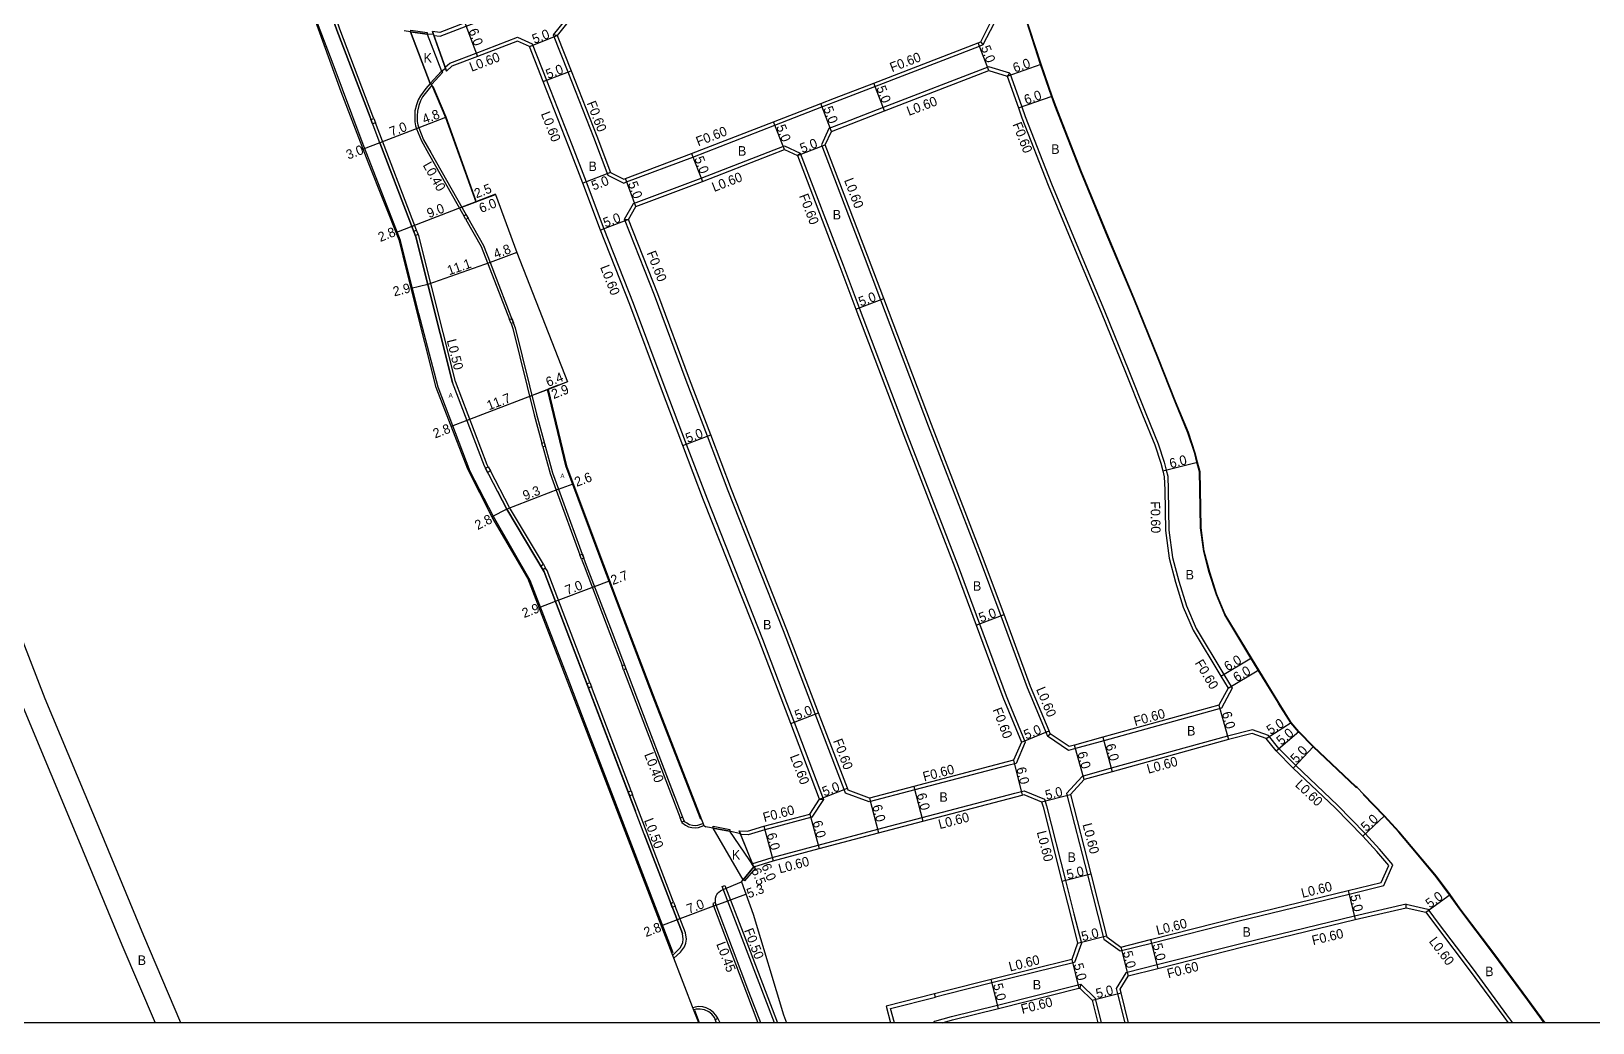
# Model space of a CAD drawing. Header units: metres. Extents: x -12000 to -8000, y -105000 to -102000.
# Drawn here: x -11786.2 to -11524.5, y -105000 to -104833.8 of the extents above; entities that cross this region are included whole.
import ezdxf

# ---------------------------------------------------------------- set-up
doc = ezdxf.new("R2010")
doc.units = ezdxf.units.M
doc.header["$LTSCALE"] = 2.5
for name, color, linetype in [('側溝・桝', 7, 'Continuous'), ('図郭', 7, 'Continuous'), ('幅員', 7, 'Continuous'), ('歩道・分離帯・安全施設', 7, 'Continuous'), ('舗装', 7, 'Continuous'), ('道路', 7, 'Continuous')]:
    doc.layers.add(name, color=color, linetype=linetype)
doc.styles.get("Standard").update_dxf_attribs({"font": ''})
doc.styles.add('YOKO_DECO', font='')
doc.styles.get('Standard').set_extended_font_data('@MS PGothic')
doc.styles.get('YOKO_DECO').set_extended_font_data('MS PGothic')

msp = doc.modelspace()

# ---------------------------------------------------------------- linework, layer by layer
at = {"layer": '側溝・桝'}
for points in [[(-11626.64, -104836.04), (-11624.83, -104832.5), (-11627.34, -104825.03), (-11628.31, -104822.17), (-11628.87, -104819.9), (-11629.18, -104818.65), (-11630.65, -104809.05), (-11634.15, -104807.61), (-11642.6, -104810.85), (-11646.26, -104812.25), (-11671.08, -104821.78), (-11674.58, -104823.18), (-11696.83, -104832.07), (-11698.69, -104834.43)], [(-11718.74, -104834.34), (-11718.68, -104834.49), (-11717.63, -104834.61), (-11713.29, -104832.96), (-11706.33, -104830.32), (-11705.16, -104827.8), (-11705.81, -104827.76)], [(-11728.76, -104848.41), (-11728.91, -104848.03), (-11734.44, -104833.44), (-11735.24, -104831.17)], [(-11716.75, -104840), (-11716.8, -104839.85), (-11716.03, -104839.14), (-11711.59, -104837.45), (-11704.66, -104834.82), (-11702.2, -104835.91), (-11699.8, -104842.02), (-11695.51, -104852.96), (-11693.19, -104859.04), (-11690.2, -104866.91), (-11685.3, -104879.36), (-11679.98, -104893.59), (-11676.4, -104903.02), (-11672.93, -104912.19), (-11663.64, -104935.7), (-11659.59, -104946.34), (-11658.34, -104949.6), (-11653.4, -104962.57)], [(-11698.01, -104834.53), (-11698.69, -104834.43), (-11696.26, -104840.63), (-11691.97, -104851.58), (-11689.56, -104857.91), (-11686.87, -104859.25), (-11686.4, -104859.07), (-11675.29, -104854.88), (-11661.56, -104849.55), (-11653.67, -104846.48), (-11651.37, -104845.59), (-11644.78, -104843.05), (-11627.27, -104836.29), (-11626.64, -104836.04), (-11627.07, -104835.56)], [(-11622.16, -104840.82), (-11625.72, -104839.76), (-11643.41, -104846.59), (-11650, -104849.14), (-11652.52, -104850.11), (-11653.77, -104852.83), (-11646.61, -104871.58), (-11643.86, -104878.81), (-11635.85, -104899.93), (-11627.31, -104922.09), (-11623.72, -104931.8), (-11619.27, -104943.82), (-11618.23, -104946.34), (-11616.17, -104951.29), (-11615.9, -104951.96)], [(-11719.29, -104842.55), (-11720.02, -104843.38), (-11720.96, -104844.6), (-11721.31, -104845.28), (-11721.6, -104846.14), (-11721.86, -104847.14), (-11721.91, -104847.95), (-11721.88, -104849.01), (-11721.77, -104849.63), (-11721.61, -104850.14), (-11720.79, -104852.17), (-11719.57, -104854.3), (-11713.68, -104864.73)], [(-11622.62, -104841.31), (-11622.16, -104840.82), (-11620.18, -104846.46), (-11619.61, -104848.08), (-11615.19, -104859.37), (-11610.68, -104870.27), (-11606.34, -104880.64), (-11602.26, -104890.7), (-11599.41, -104897.89), (-11597.32, -104902.94), (-11596.31, -104906.05), (-11595.97, -104907.36), (-11595.7, -104908.39), (-11595.64, -104910.67), (-11595.52, -104917.45), (-11594.91, -104922), (-11593.87, -104925.99), (-11592.56, -104930.12), (-11590.94, -104933.91), (-11586.31, -104941.61), (-11584.94, -104943.91), (-11586.73, -104947.25), (-11606.46, -104952.72), (-11611.19, -104954.03), (-11612.38, -104954.36), (-11615.9, -104951.96), (-11615.41, -104951.57)], [(-11721.58, -104867.17), (-11728.48, -104849.14)], [(-11686.76, -104865.3), (-11685.26, -104862.7), (-11673.9, -104858.42), (-11659.95, -104853), (-11657.32, -104854.21)], [(-11657.79, -104854.65), (-11657.32, -104854.21), (-11650.13, -104873), (-11647.42, -104880.16), (-11639.37, -104901.37), (-11630.86, -104923.45), (-11627.28, -104933.12), (-11622.81, -104945.2), (-11622.34, -104946.34), (-11619.59, -104952.98), (-11621.12, -104956.52), (-11622.51, -104956.86), (-11638.11, -104960.96), (-11645.73, -104962.96), (-11649.71, -104961.49), (-11649.96, -104960.92), (-11654.8, -104948.23), (-11655.52, -104946.34), (-11660.1, -104934.33), (-11669.37, -104910.84), (-11672.85, -104901.68), (-11676.4, -104892.32), (-11681.74, -104878.04), (-11686.76, -104865.3), (-11686.09, -104865.35)], [(-11713.33, -104865.35), (-11710.77, -104869.9), (-11706.04, -104882.12)], [(-11709.59, -104906.8), (-11709.75, -104906.5), (-11715.08, -104892.49), (-11721.21, -104868.12), (-11721.32, -104867.84)], [(-11705.77, -104882.81), (-11705.45, -104883.65), (-11701.89, -104898.07), (-11700.59, -104902.83)], [(-11700.42, -104903.48), (-11699.21, -104907.93), (-11698.19, -104910.7), (-11694.22, -104921.58)], [(-11700.35, -104923.15), (-11706.03, -104913.64), (-11709.23, -104907.5)], [(-11692.57, -104942.99), (-11699.74, -104924.18), (-11699.97, -104923.79)], [(-11693.97, -104922.27), (-11693.54, -104923.42)], [(-11693.54, -104923.42), (-11689.22, -104934.75), (-11687.17, -104940.13)], [(-11686.91, -104940.82), (-11683.23, -104950.52), (-11677.42, -104965.66)], [(-11685.66, -104961.11), (-11692.31, -104943.67)], [(-11678.52, -104979.79), (-11682.96, -104968.22), (-11685.41, -104961.77)], [(-11654.07, -104962.5), (-11653.4, -104962.57), (-11655.34, -104965.53), (-11663.22, -104967.64), (-11666.04, -104968.49), (-11667.27, -104968.45), (-11667.33, -104968.31)], [(-11665.06, -104973.87), (-11665.42, -104973.35), (-11662, -104972.28), (-11654.32, -104970.23), (-11644.33, -104967.56), (-11636.89, -104965.61), (-11621.33, -104961.51), (-11620.25, -104961.25), (-11619.8, -104961.14), (-11616.4, -104962.52), (-11616.03, -104963.65), (-11612.87, -104976.13), (-11611.45, -104981.74), (-11610.2, -104986.68), (-11611.37, -104989.87), (-11625.18, -104993.33), (-11632.91, -104995.27), (-11634.64, -104995.71)], [(-11677.15, -104966.36), (-11677.12, -104966.43), (-11676.55, -104966.85), (-11676.02, -104967.15), (-11675.45, -104967.29), (-11674.89, -104967.33), (-11674.35, -104967.27), (-11673.48, -104966.95)], [(-11661.64, -105000), (-11667.32, -104985.12), (-11670.38, -104977.18), (-11669.92, -104977), (-11666.86, -104984.94), (-11661.12, -105000)], [(-11678.48, -104989.16), (-11677.38, -104988.16), (-11677.02, -104987.74), (-11676.71, -104987.28), (-11676.49, -104986.68), (-11676.39, -104986.01), (-11676.55, -104984.91), (-11678.25, -104980.48)], [(-11671.5, -104979.86), (-11671.97, -104979.98), (-11671.86, -104980.41), (-11666.33, -104994.96), (-11664.41, -105000)], [(-11555.79, -104980.74), (-11555.79, -104980.12), (-11564.45, -104982.11), (-11583.05, -104986.65), (-11597.51, -104990.31), (-11602.5, -104991.57), (-11602.76, -104991.64), (-11604.36, -104994.27), (-11604.14, -104995.14), (-11602.91, -105000)], [(-11555.79, -104980.12), (-11552.12, -104980.93), (-11550.23, -104983.52), (-11544.57, -104991), (-11538.94, -104998.67), (-11537.97, -105000)], [(-11634.99, -105000), (-11634.77, -104999.72), (-11631.95, -104998.94), (-11624.26, -104997.02), (-11610.75, -104993.64), (-11610.28, -104993.52), (-11610.46, -104994.18)], [(-11606.83, -105000), (-11607.86, -104995.92), (-11610.28, -104993.52)], [(-11671.09, -104999.26), (-11671.12, -104999.2), (-11671.44, -104998.73), (-11671.86, -104998.27), (-11672.42, -104997.83), (-11673.06, -104997.49), (-11673.64, -104997.32), (-11674.33, -104997.29), (-11674.92, -104997.37), (-11675.28, -104997.48)], [(-11641.54, -105000), (-11642.16, -104997.63), (-11634.64, -104995.71), (-11634.79, -104995.13)], [(-11671.56, -104999.45), (-11671.09, -104999.26), (-11670.8, -104999.97), (-11670.86, -105000)], [(-11671.35, -105000), (-11671.56, -104999.45)], [(-11670.8, -104999.97), (-11670.79, -105000)]]:
    msp.add_lwpolyline(points, dxfattribs=at)
for points in [[(-11729.25, -104848.59), (-11728.76, -104848.41), (-11728.48, -104849.14), (-11728.97, -104849.33)], [(-11712.97, -104865.15), (-11713.33, -104865.35), (-11713.68, -104864.73), (-11713.32, -104864.52)], [(-11721.81, -104868.02), (-11721.32, -104867.84), (-11721.58, -104867.17), (-11722.06, -104867.35)], [(-11705.38, -104882.66), (-11705.77, -104882.81), (-11706.04, -104882.12), (-11705.65, -104881.97)], [(-11710.06, -104907.04), (-11709.59, -104906.8), (-11709.23, -104907.5), (-11709.69, -104907.74)], [(-11693.57, -104922.13), (-11693.97, -104922.27), (-11694.22, -104921.58), (-11693.82, -104921.44)], [(-11700.8, -104923.42), (-11700.35, -104923.15), (-11699.97, -104923.79), (-11700.42, -104924.06)], [(-11686.53, -104940.67), (-11686.91, -104940.82), (-11687.17, -104940.13), (-11686.78, -104939.99)], [(-11693.06, -104943.17), (-11692.57, -104942.99), (-11692.31, -104943.67), (-11692.8, -104943.86)], [(-11559.53, -104977), (-11558, -104973.55), (-11560.24, -104970.89), (-11562.63, -104968.3), (-11567.27, -104963.54), (-11574.29, -104956.89), (-11577.13, -104954), (-11578.86, -104951.84), (-11581.55, -104950.88), (-11585.7, -104951.95), (-11605.18, -104957.34), (-11610.07, -104958.7), (-11612.7, -104961.58), (-11609.19, -104975.18), (-11606.56, -104985.56), (-11606.46, -104985.96), (-11603.72, -104987.96), (-11598.45, -104986.63), (-11583.97, -104982.96), (-11565.33, -104978.42)], [(-11686.15, -104961.3), (-11685.66, -104961.11), (-11685.41, -104961.77), (-11685.9, -104961.96)], [(-11676.75, -104966.2), (-11677.15, -104966.36), (-11677.42, -104965.66), (-11677.02, -104965.51)], [(-11679, -104979.98), (-11678.52, -104979.79), (-11678.25, -104980.48), (-11678.74, -104980.67)]]:
    msp.add_lwpolyline(points, close=True, dxfattribs=at)
msp.add_polyline3d([(-11700.02, -104903.37, 0), (-11700.42, -104903.48, 0), (-11700.59, -104902.83, 0), (-11700.19, -104902.73, 0)], close=True, dxfattribs=at)
at = {"layer": '図郭'}
msp.add_lwpolyline([(-12000, -104400), (-11200, -104400), (-11200, -105000), (-12000, -105000)], close=True, dxfattribs=at)
at = {"layer": '幅員'}
for points in [[(-11713.51, -104832.4), (-11711.38, -104838.01)], [(-11716.59, -104840.47), (-11718.9, -104833.86)], [(-11718.74, -104834.34), (-11716.75, -104840)], [(-11702.66, -104836.36), (-11698.01, -104834.53)], [(-11625.69, -104840.4), (-11627.49, -104835.73)], [(-11700.36, -104842.24), (-11695.7, -104840.41)], [(-11622.62, -104841.31), (-11616.96, -104839.32)], [(-11643.2, -104847.15), (-11645, -104842.49)], [(-11620.75, -104846.66), (-11615.09, -104844.67)], [(-11652.07, -104850.59), (-11653.88, -104845.92)], [(-11659.97, -104853.65), (-11661.78, -104848.99)], [(-11727.75, -104852.5), (-11730.56, -104853.57)], [(-11657.79, -104854.65), (-11653.12, -104852.85)], [(-11675.5, -104854.32), (-11673.69, -104858.98)], [(-11689.08, -104857.48), (-11693.75, -104859.26)], [(-11684.84, -104863.18), (-11686.61, -104858.51)], [(-11714.01, -104863.3), (-11708.37, -104861.14)], [(-11714.01, -104863.3), (-11722.39, -104866.51)], [(-11711.64, -104862.39), (-11714.01, -104863.3)], [(-11722.39, -104866.51), (-11724.98, -104867.55)], [(-11686.09, -104865.35), (-11690.76, -104867.13)], [(-11704.8, -104870.86), (-11709.28, -104872.59)], [(-11709.28, -104872.59), (-11719.71, -104876.23)], [(-11719.71, -104876.23), (-11722.48, -104876.93)], [(-11647.98, -104880.37), (-11643.3, -104878.6)], [(-11696.3, -104892.59), (-11702.25, -104894.87)], [(-11702.25, -104894.87), (-11713.15, -104899.02)], [(-11699.57, -104893.84), (-11702.25, -104894.87)], [(-11713.15, -104899.02), (-11715.78, -104900.04)], [(-11676.96, -104903.24), (-11672.29, -104901.46)], [(-11596.55, -104907.51), (-11590.74, -104906.01)], [(-11697.8, -104910.56), (-11706.48, -104913.89)], [(-11697.8, -104910.56), (-11695.37, -104909.64)], [(-11706.48, -104913.89), (-11709, -104915.17)], [(-11691.79, -104926.85), (-11689.26, -104925.91)], [(-11701.06, -104930.39), (-11698.33, -104929.35)], [(-11698.33, -104929.35), (-11691.79, -104926.85)], [(-11627.84, -104933.33), (-11623.16, -104931.59)], [(-11586.82, -104941.92), (-11581.69, -104938.81)], [(-11585.63, -104943.92), (-11580.47, -104940.85)], [(-11587.14, -104946.74), (-11585.54, -104952.53)], [(-11658.9, -104949.81), (-11654.24, -104948.02)], [(-11579.23, -104952.35), (-11575.02, -104949.65)], [(-11620.24, -104952.98), (-11615.62, -104951.06)], [(-11606.62, -104952.14), (-11605.02, -104957.92)], [(-11577.58, -104954.4), (-11573.76, -104951.17)], [(-11609.75, -104959.23), (-11611.35, -104953.45)], [(-11574.71, -104957.32), (-11571.29, -104953.67)], [(-11621.55, -104956), (-11620.11, -104961.83)], [(-11654.07, -104962.5), (-11649.4, -104960.69)], [(-11638.27, -104960.38), (-11636.74, -104966.19)], [(-11645.7, -104962.34), (-11644.17, -104968.14)], [(-11616.88, -104962.97), (-11612.04, -104961.74)], [(-11655.71, -104965.01), (-11654.16, -104970.8)], [(-11563.06, -104968.71), (-11559.38, -104965.32)], [(-11665.06, -104973.87), (-11667.52, -104967.85)], [(-11665.06, -104973.87), (-11667.33, -104968.31)], [(-11663.39, -104967.06), (-11661.83, -104972.85)], [(-11613.45, -104976.27), (-11608.61, -104975.03)], [(-11671.42, -104980.26), (-11666.41, -104978.45)], [(-11565.47, -104977.83), (-11564.31, -104982.69)], [(-11552.47, -104981.47), (-11548.43, -104978.52)], [(-11671.42, -104980.26), (-11677.94, -104982.76)], [(-11677.94, -104982.76), (-11680.55, -104983.77)], [(-11610.83, -104986.64), (-11605.98, -104985.42)], [(-11598.59, -104986.04), (-11597.37, -104990.89)], [(-11611.82, -104989.37), (-11610.61, -104994.22)], [(-11603.59, -104987.31), (-11602.38, -104992.16)], [(-11624.11, -104997.6), (-11625.32, -104992.75)], [(-11608.4, -104996.22), (-11603.55, -104995)]]:
    msp.add_lwpolyline(points, dxfattribs=at)
at = {"layer": '幅員', "elevation": 1.39}
for points in [[(-11716.73, -104848.28), (-11721.22, -104850)], [(-11721.22, -104850), (-11727.75, -104852.5)]]:
    msp.add_lwpolyline(points, dxfattribs=at)
at = {"layer": '歩道・分離帯・安全施設'}
for points, elevation in [([(-11710.22, -104906.72), (-11715.58, -104892.65), (-11721.71, -104868.28), (-11727.75, -104852.5), (-11729.39, -104848.21), (-11734.93, -104833.62), (-11744.89, -104805.48), (-11751.2, -104785.27), (-11756.38, -104766.62), (-11759.7, -104753.56), (-11762.52, -104741.63), (-11766.73, -104721.84), (-11769.33, -104707.98), (-11770.52, -104700.76), (-11771.63, -104693.55), (-11773.6, -104680.17), (-11774.93, -104669.79), (-11776.35, -104656.49)], 85.91), ([(-11710.22, -104906.72), (-11715.58, -104892.65), (-11721.71, -104868.28), (-11727.75, -104852.5), (-11729.39, -104848.21), (-11734.93, -104833.62), (-11744.89, -104805.48), (-11751.2, -104785.27), (-11756.38, -104766.62), (-11759.7, -104753.56), (-11762.52, -104741.63), (-11766.73, -104721.84), (-11769.33, -104707.98), (-11770.52, -104700.76), (-11771.63, -104693.55), (-11773.6, -104680.17), (-11774.93, -104669.79), (-11776.35, -104656.49)], 85.91), ([(-11678.6, -104988.29), (-11686.08, -104968.79), (-11693.32, -104949.86), (-11696.37, -104941.92), (-11702.55, -104925.88), (-11708.71, -104915.14), (-11712.61, -104907.62), (-11718, -104893.46), (-11721.2, -104881.12), (-11723.22, -104873.16), (-11724.27, -104868.89), (-11730.69, -104852.31), (-11735.76, -104838.9), (-11739.47, -104829.07), (-11744.74, -104814.15), (-11747.42, -104806.04), (-11750.25, -104797.28), (-11758.01, -104770.56)], 87.21), ([(-11719.04, -104842.82), (-11719.72, -104843.67), (-11720.6, -104844.82), (-11720.92, -104845.44), (-11721.2, -104846.26), (-11721.45, -104847.21), (-11721.5, -104847.96), (-11721.47, -104848.94), (-11721.37, -104849.5)], 1.39), ([(-11719.04, -104842.82), (-11719.72, -104843.67), (-11720.6, -104844.82), (-11720.92, -104845.44), (-11721.2, -104846.26), (-11721.45, -104847.21), (-11721.5, -104847.96), (-11721.47, -104848.94), (-11721.37, -104849.5)], 1.39), ([(-11711.65, -104862.09), (-11716.61, -104848.23), (-11718.8, -104843.05)], 87.3), ([(-11721.37, -104849.5), (-11721.22, -104850), (-11720.41, -104851.98)], 1.39), ([(-11721.37, -104849.5), (-11721.22, -104850), (-11720.41, -104851.98)], 1.39), ([(-11720.41, -104851.98), (-11719.2, -104854.1), (-11710.39, -104869.72), (-11709.28, -104872.59), (-11705.05, -104883.52), (-11701.48, -104897.97)], 1.39), ([(-11720.41, -104851.98), (-11719.2, -104854.1), (-11710.39, -104869.72), (-11709.28, -104872.59), (-11705.05, -104883.52), (-11701.48, -104897.97)], 1.39), ([(-11708.39, -104861.11), (-11711.56, -104862.32)], 87.31), ([(-11673.99, -104965.93), (-11682.06, -104945.14), (-11688.11, -104929.29), (-11690.38, -104923.22), (-11696.6, -104906.65), (-11699.68, -104893.87)], 87.46), ([(-11697.85, -104893.1), (-11699.62, -104893.8)], 87.24), ([(-11701.48, -104897.97), (-11698.81, -104907.81), (-11697.8, -104910.56), (-11693.15, -104923.28)], 1.39), ([(-11701.48, -104897.97), (-11698.81, -104907.81), (-11697.8, -104910.56), (-11693.15, -104923.28)], 1.39), ([(-11700.21, -104924.4), (-11706.48, -104913.89), (-11710.22, -104906.72)], 1.39), ([(-11700.21, -104924.4), (-11706.48, -104913.89), (-11710.22, -104906.72)], 85.91), ([(-11693.15, -104923.28), (-11688.83, -104934.6), (-11682.84, -104950.37), (-11676.73, -104966.25), (-11676.31, -104966.51), (-11675.87, -104966.76), (-11675.38, -104966.87), (-11674.9, -104966.91), (-11674.45, -104966.86), (-11673.63, -104966.57)], 1.39), ([(-11693.15, -104923.28), (-11688.83, -104934.6), (-11682.84, -104950.37), (-11676.73, -104966.25), (-11676.31, -104966.51), (-11675.87, -104966.76), (-11675.38, -104966.87), (-11674.9, -104966.91), (-11674.45, -104966.86), (-11673.63, -104966.57)], 1.39), ([(-11678.68, -104988.64), (-11677.75, -104987.8), (-11677.44, -104987.43), (-11677.18, -104987.04), (-11677, -104986.55), (-11676.92, -104986.01), (-11677.06, -104985.05), (-11683.44, -104968.4), (-11700.21, -104924.4)], 85.91), ([(-11678.68, -104988.64), (-11677.75, -104987.8), (-11677.44, -104987.43), (-11677.18, -104987.04), (-11677, -104986.55), (-11676.92, -104986.01), (-11677.06, -104985.05), (-11683.44, -104968.4), (-11700.21, -104924.4)], 85.91), ([(-11671.35, -105000), (-11671.68, -104999.13), (-11672.14, -104998.58), (-11672.65, -104998.18), (-11673.33, -104997.81), (-11674.05, -104997.72), (-11674.72, -104997.74), (-11675.13, -104997.85)], 85.92), ([(-11671.35, -105000), (-11671.68, -104999.13), (-11672.14, -104998.58), (-11672.65, -104998.18), (-11673.33, -104997.81), (-11674.05, -104997.72), (-11674.72, -104997.74), (-11675.13, -104997.85)], 85.92), ([(-11674.17, -105000), (-11674.97, -104997.94)], 87.15)]:
    msp.add_lwpolyline(points, dxfattribs=dict(at, elevation=elevation))
for points in [[(-11756.38, -104766.62), (-11751.2, -104785.27), (-11744.89, -104805.48), (-11734.93, -104833.62), (-11729.39, -104848.21)], [(-11564.08, -104960.64), (-11564.28, -104960.45), (-11571.36, -104953.74), (-11573.84, -104951.23), (-11575.1, -104949.71), (-11577.15, -104946.5), (-11577.25, -104946.34), (-11580.56, -104940.91), (-11581.78, -104938.87), (-11586.17, -104931.6), (-11587.58, -104928.28), (-11588.78, -104924.52), (-11589.7, -104920.98), (-11590.23, -104917.04), (-11590.34, -104910.51), (-11590.42, -104907.65), (-11590.84, -104906.03), (-11591.21, -104904.57), (-11592.35, -104901.1), (-11594.49, -104895.92), (-11597.35, -104888.7), (-11601.43, -104878.65), (-11605.74, -104868.36), (-11610.27, -104857.39), (-11614.64, -104846.24), (-11615.18, -104844.71), (-11617.06, -104839.35), (-11619.86, -104830.65)], [(-11727.8, -104852.39), (-11727.75, -104852.5), (-11721.71, -104868.28), (-11715.58, -104892.65)], [(-11698.81, -104907.81), (-11697.8, -104910.56), (-11693.15, -104923.28)], [(-11708.04, -104910.91), (-11706.48, -104913.89), (-11700.21, -104924.4)], [(-11693.15, -104923.28), (-11688.83, -104934.6), (-11682.84, -104950.37), (-11678.35, -104962.05)], [(-11700.21, -104924.4), (-11684.92, -104964.53)], [(-11532.63, -105000), (-11535.47, -104996.13), (-11541.13, -104988.43), (-11546.78, -104980.96), (-11548.51, -104978.58), (-11550.75, -104975.52), (-11554.05, -104971.56), (-11557.01, -104968.05), (-11559.45, -104965.39), (-11562.99, -104961.75)], [(-11683.44, -104968.4), (-11677.06, -104985.05)], [(-11663.91, -105000), (-11665.9, -104994.79), (-11671.42, -104980.26), (-11671.5, -104979.88), (-11671.53, -104979.56), (-11671.53, -104979.38), (-11671.51, -104979.09), (-11671.39, -104978.72), (-11671.26, -104978.48), (-11671.13, -104978.3), (-11670.93, -104978.08), (-11670.67, -104977.9), (-11670.2, -104977.65), (-11667.16, -104976.39)], [(-11663.91, -105000), (-11665.9, -104994.79), (-11671.42, -104980.26), (-11671.5, -104979.88), (-11671.53, -104979.56), (-11671.53, -104979.38), (-11671.51, -104979.09), (-11671.39, -104978.72), (-11671.26, -104978.48), (-11671.13, -104978.3), (-11670.93, -104978.08), (-11670.67, -104977.9), (-11670.2, -104977.65)], [(-11671.35, -105000), (-11671.56, -104999.45)], [(-11663.91, -105000), (-11663.99, -104999.78)]]:
    msp.add_lwpolyline(points, dxfattribs=at)
at = {"layer": '舗装'}
for points in [[(-11722.62, -104833.89), (-11719.29, -104842.55)], [(-11719.84, -104834.29), (-11717.41, -104840.47)], [(-11666.85, -104976.02), (-11671.92, -104967.36)], [(-11669.17, -104967.87), (-11665.06, -104973.87)]]:
    msp.add_lwpolyline(points, dxfattribs=at)
at = {"layer": '道路', "elevation": 86.03}
for points in [[(-11713.02, -104907.23), (-11718.29, -104893.53), (-11720.19, -104885.99), (-11723.23, -104873.98), (-11724.43, -104868.92), (-11729.72, -104855.77), (-11734.24, -104843.94), (-11745.38, -104813.02), (-11751.02, -104795.72), (-11758.19, -104770.45), (-11757.97, -104770.4), (-11761.22, -104757.38), (-11762.86, -104751.32), (-11765.58, -104739.59), (-11767.51, -104730.95), (-11768.22, -104727.72), (-11769.37, -104721.85), (-11770.41, -104716.94), (-11771.37, -104711.07), (-11772.12, -104706.43), (-11774.45, -104692.19), (-11776.32, -104678), (-11777.57, -104669.56), (-11779.01, -104655.45)], [(-11702.95, -104925.48), (-11708.95, -104915.27), (-11713.02, -104907.23)], [(-11674.31, -105000), (-11675.06, -104998.05), (-11675.06, -104998.04), (-11678.76, -104988.43), (-11678.76, -104988.43), (-11702.95, -104925.48)]]:
    msp.add_lwpolyline(points, dxfattribs=at)
at = {"layer": '道路'}
for points in [[(-11761.07, -105000), (-11767.28, -104985.41), (-11774.58, -104967.87), (-11783.82, -104945.68), (-11792.18, -104924.16), (-11794.52, -104917.93), (-11798.28, -104919.01), (-11799.89, -104915.38), (-11801.67, -104911.35), (-11807.31, -104898.62), (-11812.56, -104886.71), (-11818.82, -104872.44), (-11827.11, -104854.09), (-11834.95, -104836.62), (-11841.1, -104822.34), (-11843.88, -104814.4)], [(-11713.51, -104832.4), (-11717.71, -104834), (-11718.9, -104833.86), (-11718.74, -104834.34), (-11719.84, -104834.29), (-11722.62, -104833.89), (-11723.67, -104833.73)], [(-11696.46, -104832.57), (-11698.01, -104834.53), (-11695.7, -104840.41), (-11691.41, -104851.36), (-11689.08, -104857.48), (-11686.84, -104858.59), (-11686.61, -104858.51), (-11675.5, -104854.32), (-11661.78, -104848.99), (-11653.88, -104845.92), (-11651.58, -104845.03), (-11645, -104842.49), (-11627.49, -104835.73), (-11627.07, -104835.56), (-11625.48, -104832.45)], [(-11562.92, -104961.68), (-11564.01, -104960.57), (-11564.21, -104960.38), (-11571.29, -104953.67), (-11573.76, -104951.17), (-11575.02, -104949.65), (-11577.07, -104946.45), (-11580.47, -104940.85), (-11581.69, -104938.81), (-11586.08, -104931.55), (-11587.49, -104928.24), (-11588.68, -104924.49), (-11589.6, -104920.96), (-11590.13, -104917.04), (-11590.24, -104910.51), (-11590.32, -104907.63), (-11590.74, -104906.01), (-11591.12, -104904.54), (-11592.25, -104901.07), (-11594.4, -104895.88), (-11597.26, -104888.67), (-11601.34, -104878.61), (-11605.64, -104868.32), (-11610.18, -104857.35), (-11614.55, -104846.21), (-11615.09, -104844.67), (-11616.96, -104839.32), (-11619.76, -104830.62)], [(-11654.07, -104962.5), (-11658.9, -104949.81), (-11664.2, -104935.92), (-11673.49, -104912.4), (-11676.96, -104903.24), (-11680.54, -104893.8), (-11685.86, -104879.58), (-11690.76, -104867.13), (-11693.75, -104859.26), (-11696.07, -104853.17), (-11700.36, -104842.24), (-11702.66, -104836.36), (-11704.68, -104835.47), (-11711.38, -104838.01), (-11715.71, -104839.66)], [(-11719.29, -104842.55), (-11717.41, -104840.47), (-11716.75, -104840), (-11716.59, -104840.47), (-11715.71, -104839.66)], [(-11719.29, -104842.55), (-11719.07, -104842.75), (-11716.73, -104848.28), (-11711.64, -104862.39)], [(-11711.64, -104862.39), (-11708.37, -104861.14)], [(-11708.37, -104861.14), (-11704.8, -104870.86), (-11696.3, -104892.59)], [(-11696.3, -104892.59), (-11699.57, -104893.84), (-11696.5, -104906.62), (-11690.27, -104923.19), (-11688.01, -104929.26), (-11681.96, -104945.11), (-11673.48, -104966.95), (-11673.1, -104967.14)], [(-11797.7, -104921.99), (-11797.31, -104921.88), (-11795.93, -104925.56), (-11787.53, -104947.18), (-11778.27, -104969.41), (-11770.97, -104986.96), (-11765.4, -105000)], [(-11581.58, -104951.51), (-11585.54, -104952.53), (-11605.02, -104957.92), (-11609.75, -104959.23), (-11612.04, -104961.74), (-11608.61, -104975.03), (-11605.98, -104985.42), (-11605.93, -104985.6), (-11603.59, -104987.31), (-11598.59, -104986.04), (-11584.11, -104982.38), (-11565.47, -104977.83), (-11559.95, -104976.49)], [(-11559.95, -104976.49), (-11558.7, -104973.65), (-11560.69, -104971.29), (-11563.06, -104968.71), (-11567.69, -104963.96), (-11574.71, -104957.32), (-11577.58, -104954.4), (-11579.23, -104952.35), (-11581.58, -104951.51)], [(-11667.16, -104976.39), (-11665.06, -104973.87), (-11661.83, -104972.85), (-11654.16, -104970.8), (-11644.17, -104968.14), (-11636.74, -104966.19), (-11621.18, -104962.1), (-11620.11, -104961.83), (-11619.85, -104961.76), (-11616.88, -104962.97), (-11616.6, -104963.82), (-11613.45, -104976.27), (-11612.03, -104981.88), (-11610.83, -104986.64), (-11611.82, -104989.37), (-11625.32, -104992.75), (-11633.06, -104994.68), (-11634.79, -104995.13), (-11642.89, -104997.2), (-11642.16, -105000)], [(-11666.12, -104967.89), (-11663.39, -104967.06), (-11655.71, -104965.01), (-11654.07, -104962.5)], [(-11532.51, -105000), (-11535.39, -104996.07), (-11541.05, -104988.37), (-11546.7, -104980.9), (-11548.43, -104978.52), (-11550.67, -104975.45), (-11553.97, -104971.5), (-11556.94, -104967.98), (-11559.38, -104965.32), (-11562.92, -104961.68)], [(-11667.33, -104968.31), (-11669.17, -104967.87), (-11673.1, -104967.14)], [(-11667.52, -104967.85), (-11666.12, -104967.89)], [(-11667.52, -104967.85), (-11667.33, -104968.31)], [(-11667.16, -104976.39), (-11665.21, -104981.79), (-11660.13, -104998.65), (-11659.62, -105000)], [(-11602.29, -105000), (-11603.55, -104995), (-11603.71, -104994.37), (-11602.38, -104992.16), (-11602.35, -104992.15), (-11597.37, -104990.89), (-11582.91, -104987.23), (-11564.31, -104982.69), (-11555.79, -104980.74)], [(-11555.79, -104980.74), (-11552.47, -104981.47), (-11550.71, -104983.88), (-11545.06, -104991.36), (-11539.42, -104999.03), (-11538.71, -105000)], [(-11633.53, -105000), (-11631.8, -104999.52), (-11624.11, -104997.6), (-11610.61, -104994.22), (-11610.46, -104994.18), (-11608.4, -104996.22), (-11607.44, -105000)]]:
    msp.add_lwpolyline(points, dxfattribs=at)
for points in [[(-11722.62, -104833.89), (-11722.57, -104833.6), (-11719.8, -104833.99), (-11719.84, -104834.29)], [(-11722.62, -104833.89), (-11719.84, -104834.29), (-11717.41, -104840.47), (-11719.29, -104842.55)], [(-11719.29, -104842.55), (-11717.41, -104840.47), (-11717.19, -104840.68), (-11719.07, -104842.75)], [(-11625.69, -104840.4), (-11622.62, -104841.31), (-11620.75, -104846.66), (-11620.17, -104848.29), (-11615.75, -104859.59), (-11611.24, -104870.5), (-11606.9, -104880.87), (-11602.82, -104890.92), (-11599.97, -104898.12), (-11597.89, -104903.15), (-11596.88, -104906.22), (-11596.55, -104907.51), (-11596.3, -104908.48), (-11596.24, -104910.68), (-11596.12, -104917.49), (-11595.5, -104922.12), (-11594.45, -104926.16), (-11593.12, -104930.33), (-11591.48, -104934.18), (-11586.82, -104941.92), (-11585.63, -104943.92), (-11587.14, -104946.74), (-11606.62, -104952.14), (-11611.35, -104953.45), (-11612.27, -104953.7), (-11615.41, -104951.57), (-11615.62, -104951.06), (-11618.71, -104943.61), (-11623.16, -104931.59), (-11626.75, -104921.88), (-11635.29, -104899.71), (-11643.3, -104878.6), (-11646.05, -104871.37), (-11653.12, -104852.85), (-11652.07, -104850.59), (-11649.79, -104849.7), (-11643.2, -104847.15)], [(-11686.09, -104865.35), (-11684.84, -104863.18), (-11673.69, -104858.98), (-11659.97, -104853.65), (-11657.79, -104854.65), (-11650.69, -104873.22), (-11647.98, -104880.37), (-11639.93, -104901.58), (-11631.42, -104923.66), (-11627.84, -104933.33), (-11623.37, -104945.42), (-11620.24, -104952.98), (-11621.55, -104956), (-11622.66, -104956.28), (-11638.27, -104960.38), (-11645.7, -104962.34), (-11649.26, -104961.02), (-11649.4, -104960.69), (-11654.24, -104948.02), (-11659.54, -104934.11), (-11668.81, -104910.62), (-11672.29, -104901.46), (-11675.84, -104892.11), (-11681.18, -104877.82)], [(-11671.92, -104967.36), (-11671.87, -104967.07), (-11669.11, -104967.58), (-11669.17, -104967.87)], [(-11671.92, -104967.36), (-11669.17, -104967.87), (-11665.06, -104973.87), (-11666.85, -104976.02)], [(-11666.85, -104976.02), (-11665.06, -104973.87), (-11664.83, -104974.06), (-11666.62, -104976.21)]]:
    msp.add_lwpolyline(points, close=True, dxfattribs=at)

# ---------------------------------------------------------------- texts
at = {"layer": '側溝・桝'}
for s, rotation, p in [('L0.60', 20.7868, (-11712.37, -104840.61)), ('F0.60', 21.1116, (-11641.92, -104840.68)), ('F0.60', 291.4176, (-11693.12, -104845.85)), ('L0.60', 20.6528, (-11639.1, -104848)), ('L0.60', 291.4145, (-11700.79, -104847.63)), ('F0.60', 21.2254, (-11674.4, -104853.1)), ('F0.60', 291.3955, (-11621.77, -104849.41)), ('L0.40', 299.4347, (-11720.6, -104856.24)), ('L0.60', 21.2254, (-11671.73, -104860.75)), ('L0.60', 290.9228, (-11649.99, -104858.77)), ('F0.60', 290.9239, (-11657.52, -104861.39)), ('F0.60', 291.4794, (-11683.06, -104870.97)), ('L0.60', 291.4789, (-11690.87, -104873.35)), ('L0.50', 284.1158, (-11716.55, -104885.62)), ('F0.60', 270.959, (-11598.61, -104912.6)), ('F0.60', 301.0305, (-11591.25, -104939.7)), ('L0.60', 292.5003, (-11617.82, -104944.09)), ('F0.60', 290.8732, (-11625.1, -104947.52)), ('F0.60', 15.4789, (-11601.19, -104950.28)), ('F0.60', 290.8723, (-11651.82, -104952.74)), ('L0.40', 291.05, (-11683.48, -104955.03)), ('L0.60', 290.8725, (-11659.07, -104955.34)), ('L0.60', 15.4789, (-11598.97, -104958.27)), ('F0.60', 14.7278, (-11636.53, -104959.56)), ('L0.60', 316.5472, (-11574.5, -104960.24)), ('L0.50', 290.8583, (-11683.51, -104966.07)), ('F0.60', 14.9539, (-11663.31, -104966.39)), ('L0.60', 14.7256, (-11633.92, -104967.55)), ('L0.60', 284.2003, (-11617.69, -104968.04)), ('L0.60', 284.4719, (-11610.02, -104966.76)), ('L0.60', 14.9538, (-11660.72, -104974.98)), ('L0.60', 13.7128, (-11573.15, -104979.08)), ('F0.50', 291.0834, (-11666.76, -104984.51)), ('L0.60', 14.1981, (-11597.44, -104985.31)), ('F0.60', 13.7117, (-11571.36, -104987)), ('L0.45', 290.7982, (-11671.41, -104986.79)), ('L0.60', 307.09, (-11552.04, -104986.37)), ('L0.60', 14.0521, (-11622.14, -104991.42)), ('F0.60', 14.1997, (-11595.62, -104992.56)), ('F0.60', 14.0521, (-11620.1, -104998.51))]:
    msp.add_text(s, height=1.6, rotation=rotation, dxfattribs=at).set_placement(p)
at = {"layer": '幅員'}
for s, rotation, p in [('6.0', 290.7867, (-11712.92, -104833.68)), ('5.0', 21.4155, (-11701.86, -104835.94)), ('5.0', 291.0451, (-11627.07, -104836.53)), ('5.0', 21.4165, (-11699.56, -104841.82)), ('6.0', 19.33, (-11621.34, -104840.75)), ('5.0', 291.1105, (-11644.58, -104843.29)), ('6.0', 19.335, (-11619.46, -104846.1)), ('4.8', 20.9537, (-11720.28, -104849.37)), ('5.0', 291.2294, (-11653.46, -104846.73)), ('7.0', 20.9537, (-11725.77, -104851.47)), ('5.0', 291.2086, (-11661.36, -104849.79)), ('3.0', 20.9211, (-11733.04, -104855.33)), ('5.0', 21.0981, (-11656.98, -104854.24)), ('5.0', 291.2243, (-11675.08, -104855.12)), ('5.0', 20.8252, (-11691.94, -104860.5)), ('2.5', 20.9928, (-11711.57, -104861.82)), ('5.0', 290.7323, (-11686.2, -104859.31)), ('9.0', 20.9537, (-11719.5, -104865.14)), ('6.0', 20.9928, (-11710.76, -104864.28)), ('5.0', 20.8591, (-11689.96, -104866.71)), ('2.8', 21.898, (-11727.66, -104869.14)), ('4.8', 21.1489, (-11708.35, -104871.96)), ('11.1', 19.2611, (-11716.13, -104874.72)), ('2.9', 14.1988, (-11725.33, -104878.25)), ('5.0', 20.7762, (-11647.17, -104879.96)), ('6.4', 20.9958, (-11699.56, -104893.43)), ('11.7', 20.8475, (-11709.46, -104897.35)), ('2.9', 20.9958, (-11698.64, -104895.47)), ('2.8', 21.0392, (-11718.48, -104902.07)), ('5.0', 20.7788, (-11676.16, -104902.82)), ('6.0', 14.528, (-11595.22, -104907.07)), ('2.6', 20.6045, (-11694.77, -104910.18)), ('9.3', 21.019, (-11703.43, -104912.45)), ('2.8', 26.8476, (-11711.35, -104917.44)), ('2.7', 20.4819, (-11688.71, -104926.64)), ('7.0', 20.89, (-11696.34, -104928.32)), ('2.9', 20.8583, (-11703.57, -104932.17)), ('5.0', 20.3083, (-11627.04, -104932.92)), ('6.0', 31.1624, (-11585.68, -104941.11)), ('6.0', 30.7654, (-11584.17, -104942.93)), ('5.0', 21.0182, (-11657.87, -104949.27)), ('5.0', 22.4939, (-11619.45, -104952.54)), ('6.0', 285.4796, (-11586.67, -104948.07)), ('5.0', 32.6629, (-11578.52, -104951.78)), ('5.0', 40.2562, (-11576.69, -104953.57)), ('6.0', 285.4798, (-11610.88, -104954.77)), ('6.0', 285.4786, (-11606.15, -104953.46)), ('5.0', 46.8869, (-11574.17, -104956.59)), ('6.0', 283.9353, (-11621.12, -104957.34)), ('5.0', 21.1744, (-11653.26, -104962.08)), ('5.0', 14.1978, (-11616.04, -104962.65)), ('6.0', 284.7262, (-11637.81, -104961.71)), ('6.0', 284.7279, (-11645.25, -104963.66)), ('5.0', 42.6064, (-11562.47, -104968.03)), ('6.0', 285.0322, (-11662.93, -104968.39)), ('6.0', 284.9898, (-11655.25, -104966.34)), ('6.0', 292.1726, (-11663.85, -104973.69)), ('5.0', 14.3485, (-11612.45, -104975.97)), ('6.5', 292.1726, (-11665.54, -104974.43)), ('5.3', 19.866, (-11665.94, -104979.15)), ('5.0', 283.4704, (-11565.17, -104978.68)), ('5.0', 36.1281, (-11551.8, -104980.86)), ('7.0', 20.986, (-11675.96, -104981.74)), ('2.8', 21.0187, (-11683.15, -104985.65)), ('5.0', 14.1981, (-11609.98, -104986.33)), ('5.0', 284.201, (-11598.28, -104986.89)), ('5.0', 284.0476, (-11603.27, -104988.16)), ('5.0', 284.0589, (-11611.51, -104990.22)), ('5.0', 284.0488, (-11625.01, -104993.6)), ('5.0', 14.208, (-11607.55, -104995.91))]:
    msp.add_text(s, height=1.6, rotation=rotation, dxfattribs=at).set_placement(p)
at = {"layer": '舗装'}
for s, p in [('K', (-11720.42, -104839.05)), ('B', (-11667.74, -104854.66)), ('B', (-11615.25, -104854.36)), ('B', (-11692.79, -104857.24)), ('B', (-11651.87, -104865.35)), ('B', (-11592.73, -104925.69)), ('B', (-11628.37, -104927.58)), ('B', (-11663.54, -104934.07)), ('B', (-11592.49, -104951.86)), ('B', (-11633.99, -104962.96)), ('K', (-11668.76, -104972.64)), ('B', (-11612.51, -104973.04)), ('B', (-11583.2, -104985.57)), ('B', (-11768.32, -104990.31)), ('B', (-11542.54, -104992.19)), ('B', (-11618.34, -104994.42))]:
    msp.add_text(s, height=1.6, dxfattribs=at).set_placement(p)
at = {"layer": '舗装', "style": 'YOKO_DECO'}
for p in [(-11716.23, -104895.2, 86.43), (-11697.5, -104908.7, 86.43)]:
    msp.add_text('A', height=0.75, dxfattribs=at).set_placement(p)

doc.saveas('drawing.dxf')
